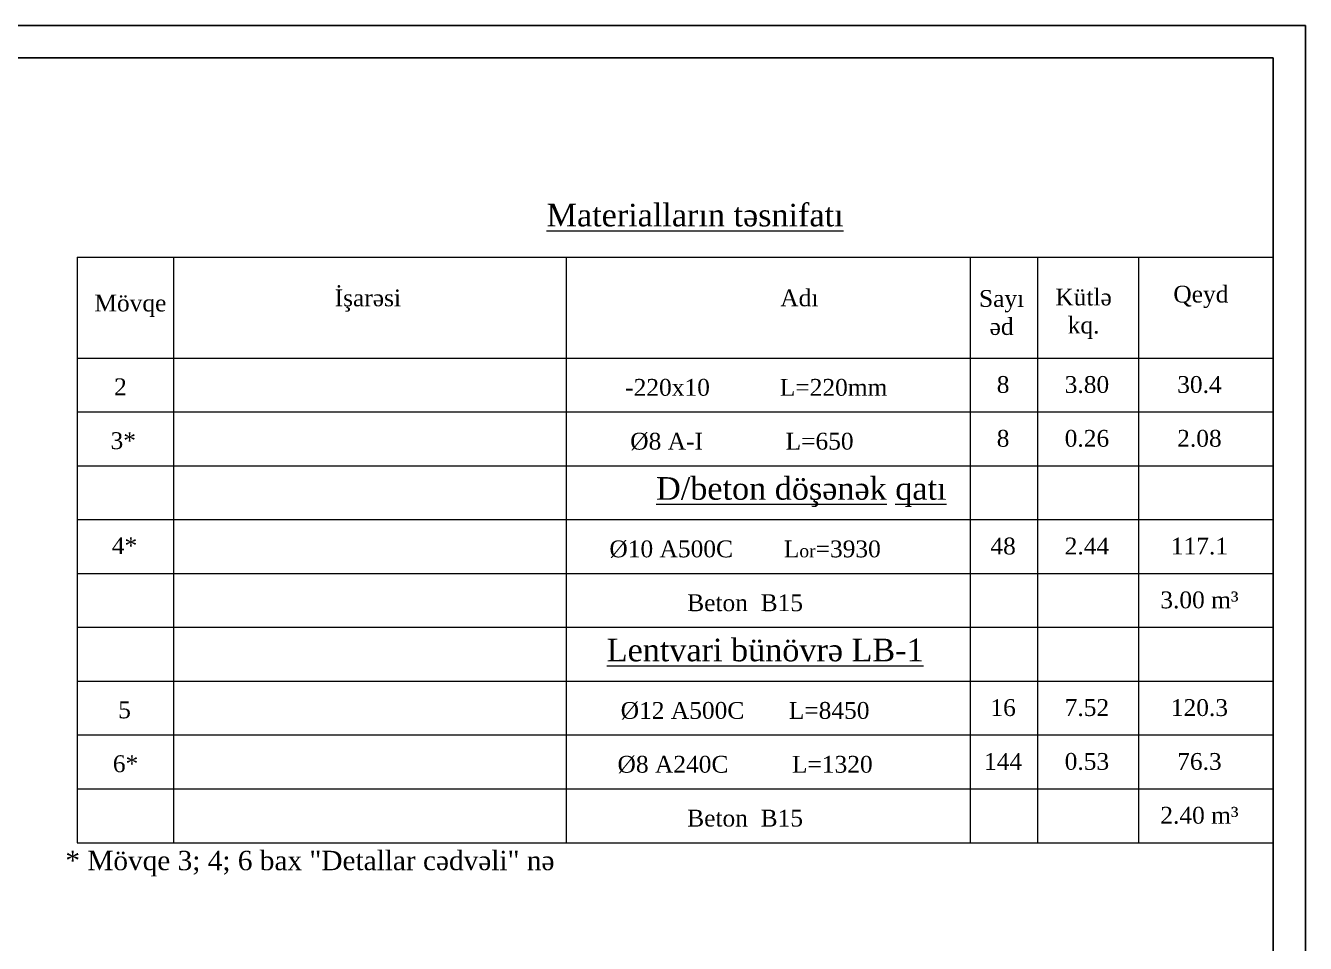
# Model space of a CAD drawing. Header units: millimetres. Extents: x 873544 to 1143527, y -837564 to -766512.
# Drawn here: x 1123726 to 1143527, y -780758 to -766556 of the extents above; entities that cross this region are included whole.
import ezdxf

# ---------------------------------------------------------------- set-up
doc = ezdxf.new("R2010")
doc.units = ezdxf.units.MM
doc.layers.add('Xarici razm.-1', color=7, linetype='Continuous', lineweight=9)
doc.layers.add('Х - диварлар.', color=222, linetype='Continuous', lineweight=30)
doc.styles.get("Standard").update_dxf_attribs({"font": 'times.ttf'})
doc.styles.add('Times New  Roman', font='times.ttf')
doc.styles.add('Times New Roman', font='times.ttf', dxfattribs={"height": 300})

# ---------------------------------------------------------------- blocks, each defined once
blk = doc.blocks.new('dsdvvvf')
at = {"lineweight": 25}
for p, q in [((944974, -639584), (987093, -639584)), ((987093, -639584), (987093, -669340))]:
    blk.add_line(p, q, dxfattribs=at)
at = {"lineweight": 25, "ltscale": 15}
for p, q in [((986569, -640108), (947068, -640108)), ((986569, -668816), (986569, -640108))]:
    blk.add_line(p, q, dxfattribs=at)

msp = doc.modelspace()

# ---------------------------------------------------------------- linework, layer by layer
at = {"color": 0, "lineweight": 15}
for p, q in [((1124526.4, -770138), (1143026.4, -770138)), ((1124526.4, -770138), (1124526.4, -775866.6)), ((1126013.5, -770138), (1126013.5, -775866.6)), ((1132089.1, -770138), (1132089.1, -775866.6)), ((1138338.8, -770138), (1138338.8, -775866.6)), ((1139380.6, -770138), (1139380.6, -775866.6)), ((1140943.1, -770138), (1140943.1, -775866.6)), ((1124526.4, -771700.4), (1143026.4, -771700.4)), ((1126013.5, -771804.5), (1126013.5, -777533)), ((1132089.1, -771804.5), (1132089.1, -777533)), ((1138338.8, -771804.5), (1138338.8, -777533)), ((1139380.6, -771804.5), (1139380.6, -777533)), ((1140943.1, -771804.5), (1140943.1, -777533)), ((1124526.4, -772533.6), (1143026.4, -772533.6)), ((1132089.1, -772637.7), (1132089.1, -778366.2)), ((1138338.8, -772637.7), (1138338.8, -778366.2)), ((1139380.6, -772637.7), (1139380.6, -778366.2)), ((1140943.1, -772637.7), (1140943.1, -778366.2)), ((1124526.4, -773366.9), (1143026.4, -773366.9)), ((1124526.4, -773470.9), (1124526.4, -779199.5)), ((1132089.1, -773470.9), (1132089.1, -779199.5)), ((1132089.1, -773470.9), (1132089.1, -779199.5)), ((1132089.1, -773470.9), (1132089.1, -779199.5)), ((1138338.8, -773470.9), (1138338.8, -779199.5)), ((1138338.8, -773470.9), (1138338.8, -779199.5)), ((1138338.8, -773470.9), (1138338.8, -779199.5)), ((1139380.6, -773470.9), (1139380.6, -779199.5)), ((1139380.6, -773470.9), (1139380.6, -779199.5)), ((1139380.6, -773470.9), (1139380.6, -779199.5)), ((1140943.1, -773470.9), (1140943.1, -779199.5)), ((1140943.1, -773470.9), (1140943.1, -779199.5)), ((1140943.1, -773470.9), (1140943.1, -779199.5)), ((1124526.4, -774200.1), (1143026.4, -774200.1)), ((1124526.4, -775033.3), (1143026.4, -775033.3)), ((1124526.4, -775866.6), (1143026.4, -775866.6)), ((1124526.4, -775970.6), (1124526.4, -779199.5)), ((1124526.4, -776699.8), (1143026.4, -776699.8)), ((1124526.4, -776803.9), (1124526.4, -779199.5)), ((1124526.4, -777533), (1143026.4, -777533)), ((1126013.5, -777637.1), (1126013.5, -779199.5)), ((1132089.1, -777637.1), (1132089.1, -779199.5)), ((1138338.8, -777637.1), (1138338.8, -779199.5)), ((1139380.6, -777637.1), (1139380.6, -779199.5)), ((1140943.1, -777637.1), (1140943.1, -779199.5)), ((1124526.4, -778366.2), (1143026.4, -778366.2)), ((1124526.4, -779199.5), (1143026.4, -779199.5))]:
    msp.add_line(p, q, dxfattribs=at)
at = {"color": 0, "lineweight": 9}
for p, q in [((1124526.4, -772637.7), (1124526.4, -779199.5)), ((1126013.5, -772637.7), (1126013.5, -778366.2)), ((1126013.5, -773470.9), (1126013.5, -779199.5)), ((1126013.5, -773470.9), (1126013.5, -779199.5)), ((1126013.5, -773470.9), (1126013.5, -779199.5))]:
    msp.add_line(p, q, dxfattribs=at)

# ---------------------------------------------------------------- block references
at = {"layer": 'Xarici razm.-1', "color": 131, "xscale": 0.9545993912191095, "yscale": 0.9545993912191095, "zscale": 0.9545993912191095}
msp.add_blockref('dsdvvvf', (201248.2, -156008.8), dxfattribs=at)

# ---------------------------------------------------------------- texts
at = {"color": 0, "lineweight": 0}
for s, insert, char_height, width, attachment_point, style in [('\\pt7933.4;{\\fTimes New Roman|b0|i0|c238|p18;\\LMaterialların təsnifatı}', (1131787.4, -769312.5), 350, 15488.496, 1, 'Times New Roman'), ('{\\fTimes New Roman|b0|i0|c238|p18;                                         İşarəsi}', (1127005.1, -770638.5), 260.411, 17201.182, 2, 'Times New  Roman'), ('{\\fTimes New Roman|b0|i0|c238|p18;                             Adı}', (1134271.2, -770638.5), 260.411, 17201.182, 2, 'Times New  Roman'), ('{\\fTimes New Roman|b0|i0|c238|p18;Kütlə \\Pkq.\\fTimes Roman AzLat|b0|i0|c204|p18;   }', (1140094.4, -770625.7), 260.411, 17201.182, 2, 'Times New  Roman'), ('{\\fTimes New Roman|b0|i0|c238|p18;           }Qeyd', (1141368.4, -770580.8), 260.411, 17201.182, 2, 'Times New  Roman'), ('{\\fTimes New Roman|b0|i0|c238|p18;Mövqe}', (1125347.1, -770718.3), 260.411, 17201.182, 2, 'Times New  Roman'), ('{\\fTimes New Roman|b0|i0|c238|p18;   Sayı}\\P{\\fTimes New Roman|b0|i0|c238|p18;   əd}', (1138678.7, -770647.9), 260.411, 17201.182, 2, 'Times New  Roman'), ('{\\fTimes New Roman|b0|i0|c238|p18;8}', (1138849.1, -771979.1), 260.411, 17201.182, 2, 'Times New  Roman'), ('{\\fTimes New Roman|b0|i0|c238|p18;3.80}', (1140146.6, -771979.1), 260.411, 17201.182, 2, 'Times New  Roman'), ('{\\fTimes New Roman|b0|i0|c238|p18;30.4}', (1141886.9, -771979.1), 260.411, 17201.182, 2, 'Times New  Roman'), ('{\\fTimes New Roman|b0|i0|c238|p18;              -220x10           L=220mm}', (1134342.3, -772023.5), 260.411, 17201.182, 2, 'Times New  Roman'), ('{\\fTimes New Roman|b0|i0|c238|p18;              %%C8 A-I             L=650}', (1134120.5, -772856.7), 260.411, 17201.182, 2, 'Times New  Roman'), ('{\\fTimes New Roman|b0|i0|c238|p18;8}', (1138849.1, -772812.4), 260.411, 17201.182, 2, 'Times New  Roman'), ('{\\fTimes New Roman|b0|i0|c238|p18;0.26}', (1140146.6, -772812.4), 260.411, 17201.182, 2, 'Times New  Roman'), ('{\\fTimes New Roman|b0|i0|c238|p18;2.08}', (1141886.9, -772812.4), 260.411, 17201.182, 2, 'Times New  Roman'), ('{\\fTimes New Roman|b0|i0|c238|p18;               %%C10 A}500C{\\fTimes New Roman|b0|i0|c238|p18;        L\\H0.76802x;or\\H1.3021x;=3930}', (1134120.5, -774523.2), 260.4109, 17201.182, 2, 'Times New  Roman'), ('{\\fTimes New Roman|b0|i0|c238|p18;48}', (1138849.1, -774478.8), 260.411, 17201.182, 2, 'Times New  Roman'), ('{\\fTimes New Roman|b0|i0|c238|p18;2.44}', (1140146.6, -774478.8), 260.411, 17201.182, 2, 'Times New  Roman'), ('{\\fTimes New Roman|b0|i0|c238|p18;117.1}', (1141886.9, -774478.8), 260.411, 17201.182, 2, 'Times New  Roman'), ('{\\fTimes New Roman|b0|i0|c238|p18;               Beton  B15}', (1134120.5, -775356.4), 260.411, 17201.182, 2, 'Times New  Roman'), ('{\\fTimes New Roman|b0|i0|c238|p18;3.00 m³}', (1141886.9, -775312.1), 260.411, 17201.182, 2, 'Times New  Roman'), ('{\\fTimes New Roman|b0|i0|c238|p18;               %%C12 A}500C{\\fTimes New Roman|b0|i0|c238|p18;       L=8450}', (1134120.5, -777022.9), 260.4109, 17201.182, 2, 'Times New  Roman'), ('{\\fTimes New Roman|b0|i0|c238|p18;16}', (1138849.1, -776978.5), 260.411, 17201.182, 2, 'Times New  Roman'), ('{\\fTimes New Roman|b0|i0|c238|p18;7.52}', (1140146.6, -776978.5), 260.411, 17201.182, 2, 'Times New  Roman'), ('{\\fTimes New Roman|b0|i0|c238|p18;120.3}', (1141886.9, -776978.5), 260.411, 17201.182, 2, 'Times New  Roman'), ('{\\fTimes New Roman|b0|i0|c238|p18;               %%C8 A}240C{\\fTimes New Roman|b0|i0|c238|p18;          L=1320}', (1134120.5, -777856.1), 260.4109, 17201.182, 2, 'Times New  Roman'), ('{\\fTimes New Roman|b0|i0|c238|p18;144}', (1138849.1, -777811.8), 260.411, 17201.182, 2, 'Times New  Roman'), ('{\\fTimes New Roman|b0|i0|c238|p18;0.53}', (1140146.6, -777811.8), 260.411, 17201.182, 2, 'Times New  Roman'), ('{\\fTimes New Roman|b0|i0|c238|p18;76.3}', (1141886.9, -777811.8), 260.411, 17201.182, 2, 'Times New  Roman'), ('{\\fTimes New Roman|b0|i0|c238|p18;               Beton  B15}', (1134120.5, -778689.3), 260.411, 17201.182, 2, 'Times New  Roman'), ('{\\fTimes New Roman|b0|i0|c238|p18;2.}4{\\fTimes New Roman|b0|i0|c238|p18;0 m³}', (1141886.9, -778645), 260.411, 17201.182, 2, 'Times New  Roman')]:
    msp.add_mtext(s, dxfattribs=dict(at, insert=insert, char_height=char_height, width=width, attachment_point=attachment_point, style=style))
at = {"color": 0, "lineweight": 0, "char_height": 260.411, "width": 16161.622, "attachment_point": 2}
for s, insert in [('{\\fTimes New Roman|b0|i0|c238|p18;2}', (1125193.9, -772014.8)), ('{\\fTimes New Roman|b0|i0|c238|p18;3*}', (1125237.1, -772848)), ('{\\fTimes New Roman|b0|i0|c238|p18;4*}', (1125256.8, -774473.4)), ('{\\fTimes New Roman|b0|i0|c238|p18;5}', (1125256.8, -777014.1)), ('{\\fTimes New Roman|b0|i0|c238|p18;6*}', (1125272.9, -777847.4))]:
    msp.add_mtext(s, dxfattribs=dict(at, insert=insert))
at = {"color": 0, "insert": (1126699.7, -779325.2), "char_height": 200, "width": 13791.559, "attachment_point": 2}
msp.add_mtext('{\\fTimes New Roman|b0|i0|c238|p18;                         \\H1.25x;      \\fTimes New Roman|b0|i0|c204|p18;   \\H1.2x; * Mövqe \\fTimes New Roman|b0|i0|c238|p18;3; 4; 6 bax "Detallar cədvəli" nə}', dxfattribs=at)
at = {"layer": 'Х - диварлар.', "color": 0, "lineweight": 13, "char_height": 350, "width": 5933.42, "attachment_point": 1, "style": 'Times New Roman'}
for s, insert in [('{\\fTimes New Roman|b0|i0|c238|p18;\\LD/beton döşə\\fTimes New Roman|b0|i0|c204|p18;n\\fTimes New Roman|b0|i0|c238|p18;ə\\fTimes New Roman|b0|i0|c204|p18;k \\fTimes New Roman|b0|i0|c238|p18;qatı}', (1133481.3, -773542.9)), ('{\\fTimes New Roman|b0|i0|c238|p18;\\LLentvari bünövrə LB-1}', (1132717.4, -776042.6))]:
    msp.add_mtext(s, dxfattribs=dict(at, insert=insert))

doc.saveas('drawing.dxf')
